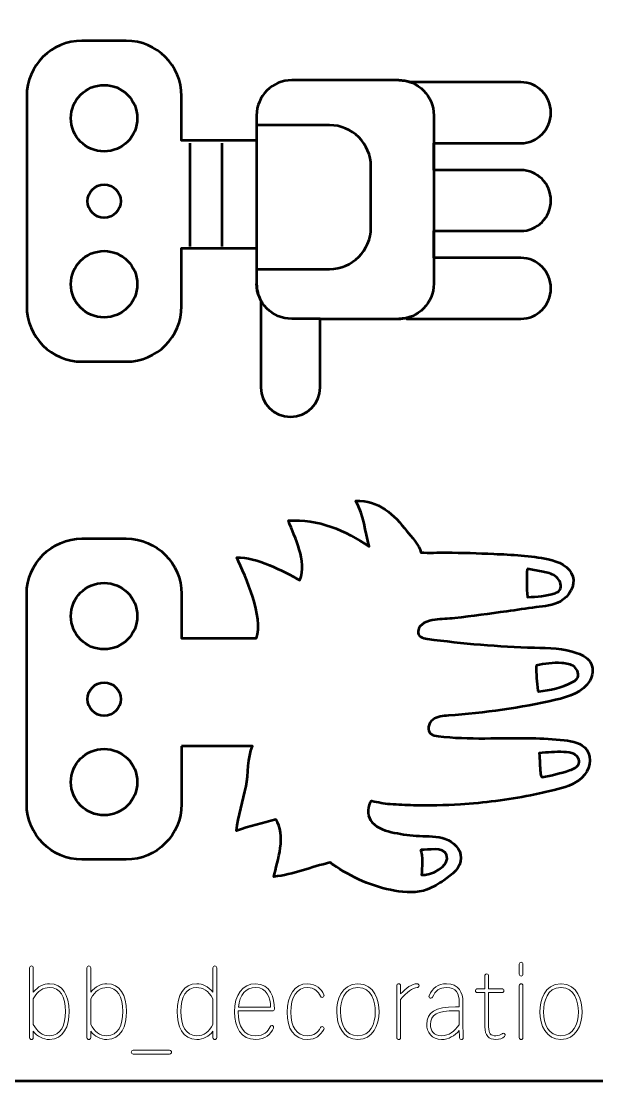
# Model space of a CAD drawing. Header units: centimetres. Extents: x -10.5 to 10.4, y -14.9 to 14.9.
# Drawn here: x -3.25 to 1.96, y -14.95 to -5.37 of the extents above; entities that cross this region are included whole.
import ezdxf

# ---------------------------------------------------------------- set-up
doc = ezdxf.new("R2010")
doc.units = ezdxf.units.CM
doc.header["$MEASUREMENT"] = 0
doc.layers.add('Layer 1', color=7, linetype='Continuous')

msp = doc.modelspace()

# ---------------------------------------------------------------- linework, layer by layer
at = {"layer": 'Layer 1', "lineweight": 53}
for centre, major_axis in [((-2.5, -6.25), (0, 0.3)), ((-2.5, -7), (0, 0.15)), ((-2.5, -7.75), (0, 0.3)), ((-2.5, -10.75), (0, 0.3)), ((-2.5, -11.5), (0, 0.15)), ((-2.5, -12.25), (0, 0.3))]:
    msp.add_ellipse(centre, major_axis=major_axis, ratio=1, dxfattribs=at)
at = {"layer": 'Layer 1', "color": 1, "lineweight": 53}
msp.add_open_spline([(-10.5, -14.45), (-10.5, -14.45), (-10.5, 14.45), (-10.5, 14.45), (-10.5, 14.45), (-10.5, 14.72614), (-10.27614, 14.95), (-10, 14.95), (-10, 14.95), (-10, 14.95), (9.9, 14.95), (9.9, 14.95), (9.9, 14.95), (10.17614, 14.95), (10.4, 14.72614), (10.4, 14.45), (10.4, 14.45), (10.4, 14.45), (10.4, -14.45), (10.4, -14.45), (10.4, -14.45), (10.4, -14.72614), (10.17614, -14.95), (9.9, -14.95), (9.9, -14.95), (9.9, -14.95), (-10, -14.95), (-10, -14.95), (-10, -14.95), (-10.27614, -14.95), (-10.5, -14.72614), (-10.5, -14.45)], degree=3, knots=[0, 0, 0, 0, 0.1111111, 0.1111111, 0.1111111, 0.1111111, 0.2222222, 0.2222222, 0.2222222, 0.2222222, 0.3333333, 0.3333333, 0.3333333, 0.3333333, 0.4444444, 0.4444444, 0.4444444, 0.4444444, 0.5555556, 0.5555556, 0.5555556, 0.5555556, 0.6666667, 0.6666667, 0.6666667, 0.6666667, 0.7777778, 0.7777778, 0.7777778, 0.7777778, 1, 1, 1, 1], dxfattribs=at)
at = {"layer": 'Layer 1', "color": 3, "lineweight": 53}
for points, knots in [([(-3.2, -7.95), (-3.2, -7.95), (-3.2, -6.05), (-3.2, -6.05), (-3.2, -6.05), (-3.2, -5.77386), (-2.97614, -5.55), (-2.7, -5.55), (-2.7, -5.55), (-2.7, -5.55), (-2.3, -5.55), (-2.3, -5.55), (-2.3, -5.55), (-2.02386, -5.55), (-1.8, -5.77386), (-1.8, -6.05), (-1.8, -6.05), (-1.8, -6.05), (-1.8, -6.45047), (-1.8, -6.45047), (-1.8, -6.45047), (-1.8, -6.45047), (-1.12091, -6.45047), (-1.12091, -6.45047), (-1.12091, -6.45047), (-1.12091, -6.45047), (-1.12091, -6.22392), (-1.12091, -6.22392), (-1.12091, -6.22392), (-1.12091, -6.04931), (-0.97802, -5.90642), (-0.80341, -5.90642), (-0.80341, -5.90642), (-0.80341, -5.90642), (0.16418, -5.90642), (0.16418, -5.90642), (0.16418, -5.90642), (0.20163, -5.90642), (0.23761, -5.913), (0.27103, -5.92505), (0.27103, -5.92505), (0.27103, -5.92505), (1.26805, -5.92505), (1.26805, -5.92505), (1.26805, -5.92505), (1.41762, -5.92505), (1.54002, -6.04745), (1.54002, -6.2002), (1.54002, -6.2002), (1.54002, -6.35298), (1.41762, -6.47537), (1.26805, -6.47537), (1.26805, -6.47537), (1.26805, -6.47537), (0.48169, -6.47537), (0.48169, -6.47537), (0.48169, -6.47537), (0.48169, -6.47537), (0.48169, -6.7188), (0.48169, -6.7188), (0.48169, -6.7188), (0.48169, -6.7188), (1.26805, -6.7188), (1.26805, -6.7188), (1.26805, -6.7188), (1.41762, -6.7188), (1.54002, -6.84119), (1.54002, -6.99395), (1.54002, -6.99395), (1.54002, -7.14673), (1.41762, -7.26913), (1.26805, -7.26913), (1.26805, -7.26913), (1.26805, -7.26913), (0.48169, -7.26913), (0.48169, -7.26913), (0.48169, -7.26913), (0.48169, -7.26913), (0.48169, -7.51255), (0.48169, -7.51255), (0.48169, -7.51255), (0.48169, -7.51255), (1.26805, -7.51255), (1.26805, -7.51255), (1.26805, -7.51255), (1.41762, -7.51255), (1.54002, -7.63494), (1.54002, -7.7877), (1.54002, -7.7877), (1.54002, -7.94048), (1.41762, -8.06287), (1.26805, -8.06287), (1.26805, -8.06287), (1.26805, -8.06287), (0.23575, -8.06287), (0.23575, -8.06287), (0.23575, -8.06287), (0.23575, -8.06287), (0.23575, -8.05466), (0.23575, -8.05466), (0.23575, -8.05466), (0.21274, -8.06002), (0.18877, -8.06285), (0.16418, -8.06285), (0.16418, -8.06285), (0.16418, -8.06285), (-0.54554, -8.06285), (-0.54554, -8.06285), (-0.54554, -8.06285), (-0.54554, -8.06285), (-0.54554, -8.68405), (-0.54554, -8.68405), (-0.54554, -8.68405), (-0.54554, -8.82983), (-0.66484, -8.94913), (-0.81417, -8.94913), (-0.81417, -8.94913), (-0.9635, -8.94913), (-1.0828, -8.82983), (-1.0828, -8.68405), (-1.0828, -8.68405), (-1.0828, -8.68405), (-1.0828, -7.89569), (-1.0828, -7.89569), (-1.0828, -7.89569), (-1.10708, -7.85087), (-1.12091, -7.79965), (-1.12091, -7.74535), (-1.12091, -7.74535), (-1.12091, -7.74535), (-1.12091, -7.42547), (-1.12091, -7.42547), (-1.12091, -7.42547), (-1.12091, -7.42547), (-1.8, -7.42547), (-1.8, -7.42547), (-1.8, -7.42547), (-1.8, -7.42547), (-1.8, -7.95), (-1.8, -7.95), (-1.8, -7.95), (-1.8, -8.22614), (-2.02386, -8.45), (-2.3, -8.45), (-2.3, -8.45), (-2.3, -8.45), (-2.7, -8.45), (-2.7, -8.45), (-2.7, -8.45), (-2.97614, -8.45), (-3.2, -8.22614), (-3.2, -7.95)], [0, 0, 0, 0, 0.025641, 0.025641, 0.025641, 0.025641, 0.0512821, 0.0512821, 0.0512821, 0.0512821, 0.0769231, 0.0769231, 0.0769231, 0.0769231, 0.1025641, 0.1025641, 0.1025641, 0.1025641, 0.1282051, 0.1282051, 0.1282051, 0.1282051, 0.1538462, 0.1538462, 0.1538462, 0.1538462, 0.1794872, 0.1794872, 0.1794872, 0.1794872, 0.2051282, 0.2051282, 0.2051282, 0.2051282, 0.2307692, 0.2307692, 0.2307692, 0.2307692, 0.2564103, 0.2564103, 0.2564103, 0.2564103, 0.2820513, 0.2820513, 0.2820513, 0.2820513, 0.3076923, 0.3076923, 0.3076923, 0.3076923, 0.3333333, 0.3333333, 0.3333333, 0.3333333, 0.3589744, 0.3589744, 0.3589744, 0.3589744, 0.3846154, 0.3846154, 0.3846154, 0.3846154, 0.4102564, 0.4102564, 0.4102564, 0.4102564, 0.4358974, 0.4358974, 0.4358974, 0.4358974, 0.4615385, 0.4615385, 0.4615385, 0.4615385, 0.4871795, 0.4871795, 0.4871795, 0.4871795, 0.5128205, 0.5128205, 0.5128205, 0.5128205, 0.5384615, 0.5384615, 0.5384615, 0.5384615, 0.5641026, 0.5641026, 0.5641026, 0.5641026, 0.5897436, 0.5897436, 0.5897436, 0.5897436, 0.6153846, 0.6153846, 0.6153846, 0.6153846, 0.6410256, 0.6410256, 0.6410256, 0.6410256, 0.6666667, 0.6666667, 0.6666667, 0.6666667, 0.6923077, 0.6923077, 0.6923077, 0.6923077, 0.7179487, 0.7179487, 0.7179487, 0.7179487, 0.7435897, 0.7435897, 0.7435897, 0.7435897, 0.7692308, 0.7692308, 0.7692308, 0.7692308, 0.7948718, 0.7948718, 0.7948718, 0.7948718, 0.8205128, 0.8205128, 0.8205128, 0.8205128, 0.8461538, 0.8461538, 0.8461538, 0.8461538, 0.8717949, 0.8717949, 0.8717949, 0.8717949, 0.8974359, 0.8974359, 0.8974359, 0.8974359, 0.9230769, 0.9230769, 0.9230769, 0.9230769, 0.9487179, 0.9487179, 0.9487179, 0.9487179, 1, 1, 1, 1]), ([(-1.8, -11.92547), (-1.8, -11.92547), (-1.15893, -11.92547), (-1.15893, -11.92547), (-1.15893, -11.92547), (-1.20253, -12.0247), (-1.19567, -12.18283), (-1.21628, -12.28621), (-1.21628, -12.28621), (-1.24222, -12.41586), (-1.29142, -12.56033), (-1.30149, -12.68969), (-1.30149, -12.68969), (-1.18745, -12.64869), (-1.06308, -12.62171), (-0.94746, -12.58733), (-0.94746, -12.58733), (-0.84879, -12.72437), (-0.9308, -12.96195), (-0.96599, -13.10615), (-0.96599, -13.10615), (-0.78925, -13.0858), (-0.62389, -13.01621), (-0.45772, -12.97784), (-0.45772, -12.97784), (-0.4461, -12.97518), (-0.44398, -12.99794), (-0.43206, -12.99557), (-0.43206, -12.99557), (-0.43551, -13.00404), (-0.42889, -12.98709), (-0.43206, -12.99557), (-0.43206, -12.99557), (-0.26115, -13.11303), (-0.07064, -13.19693), (0.12805, -13.23237), (0.12805, -13.23237), (0.2257, -13.24985), (0.32887, -13.25459), (0.42228, -13.22098), (0.42228, -13.22098), (0.47571, -13.20142), (0.52413, -13.16993), (0.57149, -13.13846), (0.57149, -13.13846), (0.6456, -13.08897), (0.72681, -13.02415), (0.72735, -12.93524), (0.72735, -12.93524), (0.72761, -12.85612), (0.65988, -12.79052), (0.58552, -12.76406), (0.58552, -12.76406), (0.51118, -12.7376), (0.43021, -12.74052), (0.35138, -12.73654), (0.35138, -12.73654), (0.27489, -12.73284), (0.1987, -12.72277), (0.12356, -12.70745), (0.12356, -12.70745), (0.05054, -12.69261), (-0.0262, -12.67065), (-0.0762, -12.6151), (-0.0762, -12.6151), (-0.12064, -12.56562), (-0.11906, -12.491), (-0.09498, -12.43253), (-0.09498, -12.43253), (-0.0934, -12.42935), (-0.0918, -12.42566), (-0.08862, -12.42408), (-0.08862, -12.42408), (-0.08544, -12.42222), (-0.08124, -12.42273), (-0.07752, -12.42353), (-0.07752, -12.42353), (-0.02302, -12.43385), (0.0315, -12.44708), (0.08705, -12.4508), (0.08705, -12.4508), (0.15744, -12.45555), (0.22782, -12.45899), (0.29846, -12.46059), (0.29846, -12.46059), (0.43974, -12.46403), (0.58102, -12.46136), (0.72179, -12.45237), (0.72179, -12.45237), (0.93529, -12.43914), (1.1475, -12.41162), (1.35731, -12.37062), (1.35731, -12.37062), (1.42795, -12.35659), (1.49859, -12.34098), (1.56872, -12.32406), (1.56872, -12.32406), (1.65946, -12.30184), (1.75367, -12.27484), (1.82139, -12.21055), (1.82139, -12.21055), (1.88913, -12.14627), (1.91981, -12.03328), (1.86451, -11.95788), (1.86451, -11.95788), (1.81953, -11.89675), (1.73672, -11.87982), (1.66132, -11.87135), (1.66132, -11.87135), (1.56368, -11.86024), (1.4658, -11.85548), (1.36764, -11.85362), (1.36764, -11.85362), (1.08505, -11.84833), (0.80091, -11.86817), (0.51992, -11.83564), (0.51992, -11.83564), (0.49741, -11.83326), (0.47333, -11.82954), (0.45561, -11.81525), (0.45561, -11.81525), (0.41726, -11.78378), (0.43207, -11.71683), (0.4715, -11.68668), (0.4715, -11.68668), (0.5109, -11.6565), (0.56382, -11.65255), (0.61358, -11.64911), (0.61358, -11.64911), (0.93953, -11.62715), (1.2639, -11.57951), (1.58274, -11.50703), (1.58274, -11.50703), (1.70181, -11.48003), (1.8325, -11.44008), (1.89258, -11.33399), (1.89258, -11.33399), (1.91874, -11.28795), (1.92777, -11.22948), (1.905, -11.18157), (1.905, -11.18157), (1.88146, -11.13264), (1.83012, -11.103), (1.77906, -11.08422), (1.77906, -11.08422), (1.65603, -11.03871), (1.52187, -11.03766), (1.39092, -11.03421), (1.39092, -11.03421), (1.06681, -11.02548), (0.74295, -10.99902), (0.42176, -10.95484), (0.42176, -10.95484), (0.3831, -10.94955), (0.33311, -10.93394), (0.33892, -10.88472), (0.33892, -10.88472), (0.34688, -10.81514), (0.43233, -10.79237), (0.49002, -10.78366), (0.49002, -10.78366), (0.55007, -10.77465), (0.61146, -10.77625), (0.67151, -10.76883), (0.67151, -10.76883), (0.82814, -10.74979), (0.98477, -10.72941), (1.14114, -10.70772), (1.14114, -10.70772), (1.23006, -10.69556), (1.31894, -10.68153), (1.40784, -10.66987), (1.40784, -10.66987), (1.48218, -10.66008), (1.55973, -10.65507), (1.62639, -10.61724), (1.62639, -10.61724), (1.7055, -10.57226), (1.76452, -10.47779), (1.73832, -10.39049), (1.73832, -10.39049), (1.71106, -10.29975), (1.60892, -10.25554), (1.51606, -10.2357), (1.51606, -10.2357), (1.35943, -10.20185), (1.18401, -10.19469), (1.02394, -10.1873), (1.02394, -10.1873), (0.88106, -10.18068), (0.7382, -10.17696), (0.59532, -10.17591), (0.59532, -10.17591), (0.51726, -10.17539), (0.43974, -10.17934), (0.36326, -10.17539), (0.36326, -10.17539), (0.35507, -10.10713), (0.27306, -10.02642), (0.23893, -9.98277), (0.23893, -9.98277), (0.12038, -9.8309), (-0.01666, -9.70047), (-0.2241, -9.70866), (-0.2241, -9.70866), (-0.14922, -9.84122), (-0.14048, -9.97934), (-0.10371, -10.12194), (-0.10371, -10.12194), (-0.31695, -9.97616), (-0.56487, -9.86661), (-0.8337, -9.88673), (-0.8337, -9.88673), (-0.77577, -10.04574), (-0.66303, -10.24735), (-0.72867, -10.42488), (-0.72867, -10.42488), (-0.88661, -10.34152), (-1.11944, -10.21322), (-1.2999, -10.22009), (-1.2999, -10.22009), (-1.21894, -10.3979), (-1.05516, -10.75535), (-1.12342, -10.95035), (-1.12342, -10.95035), (-1.12342, -10.95035), (-1.12343, -10.95047), (-1.12343, -10.95047), (-1.12343, -10.95047), (-1.12343, -10.95047), (-1.8, -10.95047), (-1.8, -10.95047), (-1.8, -10.95047), (-1.8, -10.95047), (-1.8, -10.55), (-1.8, -10.55), (-1.8, -10.55), (-1.8, -10.27386), (-2.02386, -10.05), (-2.3, -10.05), (-2.3, -10.05), (-2.3, -10.05), (-2.7, -10.05), (-2.7, -10.05), (-2.7, -10.05), (-2.97614, -10.05), (-3.2, -10.27386), (-3.2, -10.55), (-3.2, -10.55), (-3.2, -10.55), (-3.2, -12.45), (-3.2, -12.45), (-3.2, -12.45), (-3.2, -12.72614), (-2.97614, -12.95), (-2.7, -12.95), (-2.7, -12.95), (-2.7, -12.95), (-2.3, -12.95), (-2.3, -12.95), (-2.3, -12.95), (-2.02386, -12.95), (-1.8, -12.72614), (-1.8, -12.45), (-1.8, -12.45), (-1.8, -12.45), (-1.8, -11.92547), (-1.8, -11.92547)], [0, 0, 0, 0, 0.0147059, 0.0147059, 0.0147059, 0.0147059, 0.0294118, 0.0294118, 0.0294118, 0.0294118, 0.0441176, 0.0441176, 0.0441176, 0.0441176, 0.0588235, 0.0588235, 0.0588235, 0.0588235, 0.0735294, 0.0735294, 0.0735294, 0.0735294, 0.0882353, 0.0882353, 0.0882353, 0.0882353, 0.1029412, 0.1029412, 0.1029412, 0.1029412, 0.1176471, 0.1176471, 0.1176471, 0.1176471, 0.1323529, 0.1323529, 0.1323529, 0.1323529, 0.1470588, 0.1470588, 0.1470588, 0.1470588, 0.1617647, 0.1617647, 0.1617647, 0.1617647, 0.1764706, 0.1764706, 0.1764706, 0.1764706, 0.1911765, 0.1911765, 0.1911765, 0.1911765, 0.2058824, 0.2058824, 0.2058824, 0.2058824, 0.2205882, 0.2205882, 0.2205882, 0.2205882, 0.2352941, 0.2352941, 0.2352941, 0.2352941, 0.25, 0.25, 0.25, 0.25, 0.2647059, 0.2647059, 0.2647059, 0.2647059, 0.2794118, 0.2794118, 0.2794118, 0.2794118, 0.2941176, 0.2941176, 0.2941176, 0.2941176, 0.3088235, 0.3088235, 0.3088235, 0.3088235, 0.3235294, 0.3235294, 0.3235294, 0.3235294, 0.3382353, 0.3382353, 0.3382353, 0.3382353, 0.3529412, 0.3529412, 0.3529412, 0.3529412, 0.3676471, 0.3676471, 0.3676471, 0.3676471, 0.3823529, 0.3823529, 0.3823529, 0.3823529, 0.3970588, 0.3970588, 0.3970588, 0.3970588, 0.4117647, 0.4117647, 0.4117647, 0.4117647, 0.4264706, 0.4264706, 0.4264706, 0.4264706, 0.4411765, 0.4411765, 0.4411765, 0.4411765, 0.4558824, 0.4558824, 0.4558824, 0.4558824, 0.4705882, 0.4705882, 0.4705882, 0.4705882, 0.4852941, 0.4852941, 0.4852941, 0.4852941, 0.5, 0.5, 0.5, 0.5, 0.5147059, 0.5147059, 0.5147059, 0.5147059, 0.5294118, 0.5294118, 0.5294118, 0.5294118, 0.5441176, 0.5441176, 0.5441176, 0.5441176, 0.5588235, 0.5588235, 0.5588235, 0.5588235, 0.5735294, 0.5735294, 0.5735294, 0.5735294, 0.5882353, 0.5882353, 0.5882353, 0.5882353, 0.6029412, 0.6029412, 0.6029412, 0.6029412, 0.6176471, 0.6176471, 0.6176471, 0.6176471, 0.6323529, 0.6323529, 0.6323529, 0.6323529, 0.6470588, 0.6470588, 0.6470588, 0.6470588, 0.6617647, 0.6617647, 0.6617647, 0.6617647, 0.6764706, 0.6764706, 0.6764706, 0.6764706, 0.6911765, 0.6911765, 0.6911765, 0.6911765, 0.7058824, 0.7058824, 0.7058824, 0.7058824, 0.7205882, 0.7205882, 0.7205882, 0.7205882, 0.7352941, 0.7352941, 0.7352941, 0.7352941, 0.75, 0.75, 0.75, 0.75, 0.7647059, 0.7647059, 0.7647059, 0.7647059, 0.7794118, 0.7794118, 0.7794118, 0.7794118, 0.7941176, 0.7941176, 0.7941176, 0.7941176, 0.8088235, 0.8088235, 0.8088235, 0.8088235, 0.8235294, 0.8235294, 0.8235294, 0.8235294, 0.8382353, 0.8382353, 0.8382353, 0.8382353, 0.8529412, 0.8529412, 0.8529412, 0.8529412, 0.8676471, 0.8676471, 0.8676471, 0.8676471, 0.8823529, 0.8823529, 0.8823529, 0.8823529, 0.8970588, 0.8970588, 0.8970588, 0.8970588, 0.9117647, 0.9117647, 0.9117647, 0.9117647, 0.9264706, 0.9264706, 0.9264706, 0.9264706, 0.9411765, 0.9411765, 0.9411765, 0.9411765, 0.9558824, 0.9558824, 0.9558824, 0.9558824, 0.9705882, 0.9705882, 0.9705882, 0.9705882, 1, 1, 1, 1])]:
    msp.add_open_spline(points, degree=3, knots=knots, dxfattribs=at)
at = {"layer": 'Layer 1', "color": 5, "lineweight": 53}
for points in [[(0.16418, -5.90642), (0.33883, -5.90642), (0.48169, -6.04931), (0.48169, -6.22392)], [(0.48169, -6.22392), (0.48169, -6.22392), (0.48169, -7.74535), (0.48169, -7.74535)], [(-0.08717, -6.68753), (-0.08717, -6.48044), (-0.25504, -6.31254), (-0.46216, -6.31254)], [(-1.72301, -7.40788), (-1.72301, -7.40788), (-1.72301, -6.47501), (-1.72301, -6.47501)], [(-1.43197, -7.40788), (-1.43197, -7.40788), (-1.43197, -6.47501), (-1.43197, -6.47501)], [(-0.08717, -7.23799), (-0.08717, -7.23799), (-0.08717, -6.68753), (-0.08717, -6.68753)], [(-0.46216, -7.61298), (-0.25504, -7.61298), (-0.08717, -7.44509), (-0.08717, -7.23799)], [(-0.80341, -8.06285), (-0.97802, -8.06285), (-1.12091, -7.91999), (-1.12091, -7.74535)], [(0.48169, -7.74535), (0.48169, -7.91999), (0.33883, -8.06285), (0.16418, -8.06285)], [(-0.54554, -8.06285), (-0.54554, -8.06285), (-0.80341, -8.06285), (-0.80341, -8.06285)]]:
    msp.add_open_spline(points, degree=3, dxfattribs=at)
for points, knots in [([(-0.46216, -6.31254), (-0.46216, -6.31254), (-1.12091, -6.31254), (-1.12091, -6.31254), (-1.12091, -6.31254), (-1.12091, -6.31254), (-1.12091, -7.61298), (-1.12091, -7.61298), (-1.12091, -7.61298), (-1.12091, -7.61298), (-0.46216, -7.61298), (-0.46216, -7.61298)], [0, 0, 0, 0, 0.25, 0.25, 0.25, 0.25, 0.5, 0.5, 0.5, 0.5, 1, 1, 1, 1]), ([(1.32636, -10.32328), (1.36922, -10.33121), (1.41183, -10.33915), (1.45467, -10.34682), (1.45467, -10.34682), (1.49304, -10.35398), (1.53221, -10.36137), (1.56634, -10.38043), (1.56634, -10.38043), (1.60019, -10.39974), (1.62851, -10.43361), (1.63037, -10.4725), (1.63037, -10.4725), (1.63143, -10.49128), (1.62561, -10.51087), (1.6121, -10.52384), (1.6121, -10.52384), (1.60311, -10.53203), (1.59174, -10.53706), (1.58034, -10.5413), (1.58034, -10.5413), (1.50071, -10.57094), (1.41395, -10.57438), (1.32899, -10.57727), (1.32899, -10.57727), (1.32, -10.49314), (1.31922, -10.40795), (1.32636, -10.32328)], [0, 0, 0, 0, 0.125, 0.125, 0.125, 0.125, 0.25, 0.25, 0.25, 0.25, 0.375, 0.375, 0.375, 0.375, 0.5, 0.5, 0.5, 0.5, 0.625, 0.625, 0.625, 0.625, 0.75, 0.75, 0.75, 0.75, 1, 1, 1, 1]), ([(1.40865, -11.19692), (1.48353, -11.17762), (1.5613, -11.17021), (1.6383, -11.1747), (1.6383, -11.1747), (1.67879, -11.17708), (1.72111, -11.18369), (1.75287, -11.20883), (1.75287, -11.20883), (1.78436, -11.23423), (1.79943, -11.28397), (1.77534, -11.31653), (1.77534, -11.31653), (1.76478, -11.33082), (1.74837, -11.3398), (1.73248, -11.34774), (1.73248, -11.34774), (1.6383, -11.3943), (1.53539, -11.42262), (1.43061, -11.43055), (1.43061, -11.43055), (1.42875, -11.43055), (1.42663, -11.43084), (1.42477, -11.4295), (1.42477, -11.4295), (1.42266, -11.42818), (1.42214, -11.42528), (1.42188, -11.42262), (1.42188, -11.42262), (1.41154, -11.348), (1.40705, -11.27234), (1.40865, -11.19692)], [0, 0, 0, 0, 0.1111111, 0.1111111, 0.1111111, 0.1111111, 0.2222222, 0.2222222, 0.2222222, 0.2222222, 0.3333333, 0.3333333, 0.3333333, 0.3333333, 0.4444444, 0.4444444, 0.4444444, 0.4444444, 0.5555556, 0.5555556, 0.5555556, 0.5555556, 0.6666667, 0.6666667, 0.6666667, 0.6666667, 0.7777778, 0.7777778, 0.7777778, 0.7777778, 1, 1, 1, 1]), ([(1.79387, -12.08064), (1.78382, -12.11583), (1.74493, -12.1325), (1.71, -12.14361), (1.71, -12.14361), (1.62825, -12.16955), (1.54489, -12.19045), (1.46051, -12.2058), (1.46051, -12.2058), (1.4478, -12.19732), (1.44596, -12.17985), (1.4449, -12.16451), (1.4449, -12.16451), (1.44172, -12.1063), (1.43854, -12.04809), (1.43537, -11.9899), (1.43537, -11.9899), (1.50864, -11.9801), (1.58274, -11.97638), (1.65682, -11.9785), (1.65682, -11.9785), (1.6899, -11.97931), (1.72403, -11.98194), (1.75287, -11.99835), (1.75287, -11.99835), (1.7817, -12.01475), (1.80286, -12.04888), (1.79387, -12.08064)], [0, 0, 0, 0, 0.125, 0.125, 0.125, 0.125, 0.25, 0.25, 0.25, 0.25, 0.375, 0.375, 0.375, 0.375, 0.5, 0.5, 0.5, 0.5, 0.625, 0.625, 0.625, 0.625, 0.75, 0.75, 0.75, 0.75, 1, 1, 1, 1]), ([(0.36672, -12.86168), (0.42889, -12.8662), (0.56593, -12.83127), (0.59769, -12.90666), (0.59769, -12.90666), (0.6395, -13.00642), (0.44475, -13.10564), (0.37173, -13.08686), (0.37173, -13.08686), (0.37465, -13.03128), (0.38339, -12.90588), (0.36274, -12.87147), (0.36274, -12.87147), (0.36063, -12.86964), (0.36222, -12.86486), (0.36672, -12.86168)], [0, 0, 0, 0, 0.2, 0.2, 0.2, 0.2, 0.4, 0.4, 0.4, 0.4, 0.6, 0.6, 0.6, 0.6, 1, 1, 1, 1])]:
    msp.add_open_spline(points, degree=3, knots=knots, dxfattribs=at)
at = {"layer": 'Layer 1', "color": 5, "lineweight": 9}
for points, knots in [([(1.27076, -14.00281), (1.28008, -14.00281), (1.2877, -13.99519), (1.2877, -13.98588), (1.2877, -13.98588), (1.2877, -13.98588), (1.2877, -13.89528), (1.2877, -13.89528), (1.2877, -13.89528), (1.2877, -13.88597), (1.28008, -13.87835), (1.27076, -13.87835), (1.27076, -13.87835), (1.26145, -13.87835), (1.25383, -13.88597), (1.25383, -13.89528), (1.25383, -13.89528), (1.25383, -13.89528), (1.25383, -13.98588), (1.25383, -13.98588), (1.25383, -13.98588), (1.25383, -13.99519), (1.26145, -14.00281), (1.27076, -14.00281)], [0, 0, 0, 0, 0.1428571, 0.1428571, 0.1428571, 0.1428571, 0.2857143, 0.2857143, 0.2857143, 0.2857143, 0.4285714, 0.4285714, 0.4285714, 0.4285714, 0.5714286, 0.5714286, 0.5714286, 0.5714286, 0.7142857, 0.7142857, 0.7142857, 0.7142857, 1, 1, 1, 1]), ([(-3.15731, -14.57685), (-3.14799, -14.57685), (-3.14037, -14.56923), (-3.14037, -14.55992), (-3.14037, -14.55992), (-3.14037, -14.55992), (-3.14037, -14.50235), (-3.14037, -14.50235), (-3.14037, -14.50235), (-3.10312, -14.54891), (-3.05401, -14.57685), (-2.9939, -14.57685), (-2.9939, -14.57685), (-2.86605, -14.57685), (-2.8161, -14.45324), (-2.8161, -14.3237), (-2.8161, -14.3237), (-2.8161, -14.17469), (-2.87791, -14.07308), (-2.99305, -14.07308), (-2.99305, -14.07308), (-3.04724, -14.07308), (-3.09719, -14.09594), (-3.14037, -14.14844), (-3.14037, -14.14844), (-3.14037, -14.14844), (-3.14037, -13.92915), (-3.14037, -13.92915), (-3.14037, -13.92915), (-3.14037, -13.91984), (-3.14799, -13.91222), (-3.15731, -13.91222), (-3.15731, -13.91222), (-3.16662, -13.91222), (-3.17424, -13.91984), (-3.17424, -13.92915), (-3.17424, -13.92915), (-3.17424, -13.92915), (-3.17424, -14.55992), (-3.17424, -14.55992), (-3.17424, -14.55992), (-3.17424, -14.56923), (-3.16662, -14.57685), (-3.15731, -14.57685)], [0, 0, 0, 0, 0.0833333, 0.0833333, 0.0833333, 0.0833333, 0.1666667, 0.1666667, 0.1666667, 0.1666667, 0.25, 0.25, 0.25, 0.25, 0.3333333, 0.3333333, 0.3333333, 0.3333333, 0.4166667, 0.4166667, 0.4166667, 0.4166667, 0.5, 0.5, 0.5, 0.5, 0.5833333, 0.5833333, 0.5833333, 0.5833333, 0.6666667, 0.6666667, 0.6666667, 0.6666667, 0.75, 0.75, 0.75, 0.75, 0.8333333, 0.8333333, 0.8333333, 0.8333333, 1, 1, 1, 1]), ([(-2.6383, -14.57685), (-2.62898, -14.57685), (-2.62136, -14.56923), (-2.62136, -14.55992), (-2.62136, -14.55992), (-2.62136, -14.55992), (-2.62136, -14.50235), (-2.62136, -14.50235), (-2.62136, -14.50235), (-2.58411, -14.54891), (-2.535, -14.57685), (-2.47489, -14.57685), (-2.47489, -14.57685), (-2.34704, -14.57685), (-2.29709, -14.45324), (-2.29709, -14.3237), (-2.29709, -14.3237), (-2.29709, -14.17469), (-2.3589, -14.07308), (-2.47404, -14.07308), (-2.47404, -14.07308), (-2.52823, -14.07308), (-2.57818, -14.09594), (-2.62136, -14.14844), (-2.62136, -14.14844), (-2.62136, -14.14844), (-2.62136, -13.92915), (-2.62136, -13.92915), (-2.62136, -13.92915), (-2.62136, -13.91984), (-2.62898, -13.91222), (-2.6383, -13.91222), (-2.6383, -13.91222), (-2.64761, -13.91222), (-2.65523, -13.91984), (-2.65523, -13.92915), (-2.65523, -13.92915), (-2.65523, -13.92915), (-2.65523, -14.55992), (-2.65523, -14.55992), (-2.65523, -14.55992), (-2.65523, -14.56923), (-2.64761, -14.57685), (-2.6383, -14.57685)], [0, 0, 0, 0, 0.0833333, 0.0833333, 0.0833333, 0.0833333, 0.1666667, 0.1666667, 0.1666667, 0.1666667, 0.25, 0.25, 0.25, 0.25, 0.3333333, 0.3333333, 0.3333333, 0.3333333, 0.4166667, 0.4166667, 0.4166667, 0.4166667, 0.5, 0.5, 0.5, 0.5, 0.5833333, 0.5833333, 0.5833333, 0.5833333, 0.6666667, 0.6666667, 0.6666667, 0.6666667, 0.75, 0.75, 0.75, 0.75, 0.8333333, 0.8333333, 0.8333333, 0.8333333, 1, 1, 1, 1]), ([(-1.66209, -14.57685), (-1.60198, -14.57685), (-1.55287, -14.54891), (-1.51562, -14.50235), (-1.51562, -14.50235), (-1.51562, -14.50235), (-1.51562, -14.55992), (-1.51562, -14.55992), (-1.51562, -14.55992), (-1.51562, -14.56923), (-1.508, -14.57685), (-1.49869, -14.57685), (-1.49869, -14.57685), (-1.48937, -14.57685), (-1.48175, -14.56923), (-1.48175, -14.55992), (-1.48175, -14.55992), (-1.48175, -14.55992), (-1.48175, -13.92915), (-1.48175, -13.92915), (-1.48175, -13.92915), (-1.48175, -13.91984), (-1.48937, -13.91222), (-1.49869, -13.91222), (-1.49869, -13.91222), (-1.508, -13.91222), (-1.51562, -13.91984), (-1.51562, -13.92915), (-1.51562, -13.92915), (-1.51562, -13.92915), (-1.51562, -14.14844), (-1.51562, -14.14844), (-1.51562, -14.14844), (-1.5588, -14.09594), (-1.6096, -14.07308), (-1.66294, -14.07308), (-1.66294, -14.07308), (-1.77809, -14.07308), (-1.83989, -14.17469), (-1.83989, -14.3237), (-1.83989, -14.3237), (-1.83989, -14.45324), (-1.79079, -14.57685), (-1.66209, -14.57685)], [0, 0, 0, 0, 0.0833333, 0.0833333, 0.0833333, 0.0833333, 0.1666667, 0.1666667, 0.1666667, 0.1666667, 0.25, 0.25, 0.25, 0.25, 0.3333333, 0.3333333, 0.3333333, 0.3333333, 0.4166667, 0.4166667, 0.4166667, 0.4166667, 0.5, 0.5, 0.5, 0.5, 0.5833333, 0.5833333, 0.5833333, 0.5833333, 0.6666667, 0.6666667, 0.6666667, 0.6666667, 0.75, 0.75, 0.75, 0.75, 0.8333333, 0.8333333, 0.8333333, 0.8333333, 1, 1, 1, 1]), ([(-1.12869, -14.57685), (-1.04064, -14.57685), (-0.99153, -14.52775), (-0.96867, -14.47356), (-0.96867, -14.47356), (-0.96782, -14.47187), (-0.96698, -14.46933), (-0.96698, -14.46679), (-0.96698, -14.46679), (-0.96698, -14.45747), (-0.9746, -14.44985), (-0.98391, -14.44985), (-0.98391, -14.44985), (-0.99068, -14.44985), (-0.99746, -14.45409), (-0.99915, -14.46086), (-0.99915, -14.46086), (-1.01947, -14.50743), (-1.05588, -14.54299), (-1.12869, -14.54299), (-1.12869, -14.54299), (-1.2396, -14.54299), (-1.28702, -14.45747), (-1.28702, -14.32709), (-1.28702, -14.32709), (-1.28702, -14.32709), (-1.28702, -14.31862), (-1.28702, -14.31862), (-1.28702, -14.31862), (-1.28702, -14.31862), (-0.97714, -14.31862), (-0.97714, -14.31862), (-0.97714, -14.31862), (-0.96613, -14.31862), (-0.9602, -14.31269), (-0.9602, -14.30169), (-0.9602, -14.30169), (-0.9602, -14.20263), (-0.99492, -14.07308), (-1.13123, -14.07308), (-1.13123, -14.07308), (-1.24807, -14.07308), (-1.32088, -14.17045), (-1.32088, -14.32709), (-1.32088, -14.32709), (-1.32088, -14.46848), (-1.26162, -14.57685), (-1.12869, -14.57685)], [0, 0, 0, 0, 0.0769231, 0.0769231, 0.0769231, 0.0769231, 0.1538462, 0.1538462, 0.1538462, 0.1538462, 0.2307692, 0.2307692, 0.2307692, 0.2307692, 0.3076923, 0.3076923, 0.3076923, 0.3076923, 0.3846154, 0.3846154, 0.3846154, 0.3846154, 0.4615385, 0.4615385, 0.4615385, 0.4615385, 0.5384615, 0.5384615, 0.5384615, 0.5384615, 0.6153846, 0.6153846, 0.6153846, 0.6153846, 0.6923077, 0.6923077, 0.6923077, 0.6923077, 0.7692308, 0.7692308, 0.7692308, 0.7692308, 0.8461538, 0.8461538, 0.8461538, 0.8461538, 1, 1, 1, 1]), ([(-0.65964, -14.57685), (-0.58598, -14.57685), (-0.54449, -14.5396), (-0.51316, -14.48541), (-0.51316, -14.48541), (-0.51147, -14.48287), (-0.51062, -14.48033), (-0.51062, -14.47695), (-0.51062, -14.47695), (-0.51062, -14.46763), (-0.51824, -14.46001), (-0.52756, -14.46001), (-0.52756, -14.46001), (-0.53348, -14.46001), (-0.53941, -14.4634), (-0.54195, -14.46848), (-0.54195, -14.46848), (-0.54195, -14.46848), (-0.5428, -14.46848), (-0.5428, -14.46848), (-0.5428, -14.46848), (-0.57074, -14.51674), (-0.60037, -14.54299), (-0.65964, -14.54299), (-0.65964, -14.54299), (-0.76039, -14.54299), (-0.81204, -14.46425), (-0.81204, -14.33047), (-0.81204, -14.33047), (-0.81204, -14.19331), (-0.75785, -14.10695), (-0.66048, -14.10695), (-0.66048, -14.10695), (-0.59698, -14.10695), (-0.56142, -14.14251), (-0.54449, -14.18485), (-0.54449, -14.18485), (-0.54195, -14.19162), (-0.53602, -14.19585), (-0.5284, -14.19585), (-0.5284, -14.19585), (-0.51909, -14.19585), (-0.51147, -14.18823), (-0.51147, -14.17892), (-0.51147, -14.17892), (-0.51147, -14.17638), (-0.51232, -14.17384), (-0.51316, -14.17215), (-0.51316, -14.17215), (-0.53348, -14.12134), (-0.58174, -14.07308), (-0.66048, -14.07308), (-0.66048, -14.07308), (-0.77902, -14.07308), (-0.8459, -14.18146), (-0.8459, -14.33047), (-0.8459, -14.33047), (-0.8459, -14.47695), (-0.78156, -14.57685), (-0.65964, -14.57685)], [0, 0, 0, 0, 0.0625, 0.0625, 0.0625, 0.0625, 0.125, 0.125, 0.125, 0.125, 0.1875, 0.1875, 0.1875, 0.1875, 0.25, 0.25, 0.25, 0.25, 0.3125, 0.3125, 0.3125, 0.3125, 0.375, 0.375, 0.375, 0.375, 0.4375, 0.4375, 0.4375, 0.4375, 0.5, 0.5, 0.5, 0.5, 0.5625, 0.5625, 0.5625, 0.5625, 0.625, 0.625, 0.625, 0.625, 0.6875, 0.6875, 0.6875, 0.6875, 0.75, 0.75, 0.75, 0.75, 0.8125, 0.8125, 0.8125, 0.8125, 0.875, 0.875, 0.875, 0.875, 1, 1, 1, 1]), ([(-0.20498, -14.57685), (-0.07036, -14.57685), (-0.01363, -14.44647), (-0.01363, -14.32709), (-0.01363, -14.32709), (-0.01363, -14.23057), (-0.05173, -14.07308), (-0.20413, -14.07308), (-0.20413, -14.07308), (-0.20413, -14.07308), (-0.20498, -14.07308), (-0.20498, -14.07308), (-0.20498, -14.07308), (-0.20498, -14.07308), (-0.20582, -14.07308), (-0.20582, -14.07308), (-0.20582, -14.07308), (-0.35822, -14.07308), (-0.39632, -14.23057), (-0.39632, -14.32709), (-0.39632, -14.32709), (-0.39632, -14.44647), (-0.3396, -14.57685), (-0.20498, -14.57685)], [0, 0, 0, 0, 0.1428571, 0.1428571, 0.1428571, 0.1428571, 0.2857143, 0.2857143, 0.2857143, 0.2857143, 0.4285714, 0.4285714, 0.4285714, 0.4285714, 0.5714286, 0.5714286, 0.5714286, 0.5714286, 0.7142857, 0.7142857, 0.7142857, 0.7142857, 1, 1, 1, 1]), ([(0.16417, -14.57685), (0.17349, -14.57685), (0.18111, -14.56923), (0.18111, -14.55992), (0.18111, -14.55992), (0.18111, -14.55992), (0.18111, -14.21448), (0.18111, -14.21448), (0.18111, -14.21448), (0.23868, -14.14929), (0.28779, -14.10695), (0.33181, -14.10695), (0.33181, -14.10695), (0.34113, -14.10695), (0.34875, -14.09933), (0.34875, -14.09002), (0.34875, -14.09002), (0.34875, -14.0807), (0.34113, -14.07308), (0.33181, -14.07308), (0.33181, -14.07308), (0.28271, -14.07308), (0.23191, -14.11034), (0.18111, -14.16453), (0.18111, -14.16453), (0.18111, -14.16453), (0.18111, -14.09002), (0.18111, -14.09002), (0.18111, -14.09002), (0.18111, -14.0807), (0.17349, -14.07308), (0.16417, -14.07308), (0.16417, -14.07308), (0.15486, -14.07308), (0.14724, -14.0807), (0.14724, -14.09002), (0.14724, -14.09002), (0.14724, -14.09002), (0.14724, -14.55992), (0.14724, -14.55992), (0.14724, -14.55992), (0.14724, -14.56923), (0.15486, -14.57685), (0.16417, -14.57685)], [0, 0, 0, 0, 0.0833333, 0.0833333, 0.0833333, 0.0833333, 0.1666667, 0.1666667, 0.1666667, 0.1666667, 0.25, 0.25, 0.25, 0.25, 0.3333333, 0.3333333, 0.3333333, 0.3333333, 0.4166667, 0.4166667, 0.4166667, 0.4166667, 0.5, 0.5, 0.5, 0.5, 0.5833333, 0.5833333, 0.5833333, 0.5833333, 0.6666667, 0.6666667, 0.6666667, 0.6666667, 0.75, 0.75, 0.75, 0.75, 0.8333333, 0.8333333, 0.8333333, 0.8333333, 1, 1, 1, 1]), ([(0.55195, -14.57685), (0.61629, -14.57685), (0.66879, -14.54299), (0.71197, -14.49557), (0.71197, -14.49557), (0.71197, -14.51928), (0.71281, -14.54299), (0.71451, -14.56077), (0.71451, -14.56077), (0.71535, -14.57008), (0.72213, -14.57685), (0.73144, -14.57685), (0.73144, -14.57685), (0.74075, -14.57685), (0.74837, -14.56923), (0.74837, -14.55992), (0.74837, -14.55992), (0.74837, -14.55992), (0.74837, -14.55907), (0.74837, -14.55823), (0.74837, -14.55823), (0.74837, -14.55823), (0.74837, -14.55823), (0.74837, -14.55823), (0.74837, -14.55823), (0.74583, -14.52775), (0.74499, -14.47779), (0.74499, -14.44308), (0.74499, -14.44308), (0.74499, -14.44308), (0.74499, -14.23988), (0.74499, -14.23988), (0.74499, -14.23988), (0.74499, -14.15183), (0.70773, -14.07308), (0.59682, -14.07308), (0.59682, -14.07308), (0.51723, -14.07308), (0.46982, -14.11034), (0.43934, -14.18061), (0.43934, -14.18061), (0.43849, -14.18231), (0.43765, -14.18485), (0.43765, -14.18739), (0.43765, -14.18739), (0.43765, -14.1967), (0.44527, -14.20432), (0.45458, -14.20432), (0.45458, -14.20432), (0.46135, -14.20432), (0.46813, -14.20009), (0.46982, -14.19416), (0.46982, -14.19416), (0.49691, -14.1332), (0.53078, -14.10695), (0.59682, -14.10695), (0.59682, -14.10695), (0.68487, -14.10695), (0.71112, -14.16199), (0.71112, -14.23988), (0.71112, -14.23988), (0.71112, -14.23988), (0.71112, -14.28221), (0.71112, -14.28221), (0.71112, -14.28221), (0.71112, -14.28221), (0.67641, -14.28221), (0.67641, -14.28221), (0.67641, -14.28221), (0.49861, -14.28221), (0.41733, -14.33217), (0.41733, -14.44054), (0.41733, -14.44054), (0.41733, -14.50912), (0.46051, -14.57685), (0.55195, -14.57685)], [0, 0, 0, 0, 0.05, 0.05, 0.05, 0.05, 0.1, 0.1, 0.1, 0.1, 0.15, 0.15, 0.15, 0.15, 0.2, 0.2, 0.2, 0.2, 0.25, 0.25, 0.25, 0.25, 0.3, 0.3, 0.3, 0.3, 0.35, 0.35, 0.35, 0.35, 0.4, 0.4, 0.4, 0.4, 0.45, 0.45, 0.45, 0.45, 0.5, 0.5, 0.5, 0.5, 0.55, 0.55, 0.55, 0.55, 0.6, 0.6, 0.6, 0.6, 0.65, 0.65, 0.65, 0.65, 0.7, 0.7, 0.7, 0.7, 0.75, 0.75, 0.75, 0.75, 0.8, 0.8, 0.8, 0.8, 0.85, 0.85, 0.85, 0.85, 0.9, 0.9, 0.9, 0.9, 1, 1, 1, 1]), ([(1.04217, -14.57685), (1.07519, -14.57685), (1.10313, -14.56585), (1.12091, -14.54976), (1.12091, -14.54976), (1.12429, -14.54637), (1.12683, -14.54214), (1.12683, -14.53706), (1.12683, -14.53706), (1.12683, -14.52775), (1.11921, -14.52013), (1.1099, -14.52013), (1.1099, -14.52013), (1.10567, -14.52013), (1.10143, -14.52182), (1.09889, -14.52436), (1.09889, -14.52436), (1.08535, -14.53621), (1.06757, -14.54299), (1.04217, -14.54299), (1.04217, -14.54299), (0.99645, -14.54299), (0.97697, -14.52351), (0.97697, -14.46086), (0.97697, -14.46086), (0.97697, -14.46086), (0.97697, -14.15267), (0.97697, -14.15267), (0.97697, -14.15267), (0.97697, -14.15267), (1.09805, -14.15267), (1.09805, -14.15267), (1.09805, -14.15267), (1.10736, -14.15267), (1.11498, -14.14505), (1.11498, -14.13574), (1.11498, -14.13574), (1.11498, -14.12642), (1.10736, -14.1188), (1.09805, -14.1188), (1.09805, -14.1188), (1.09805, -14.1188), (0.97697, -14.1188), (0.97697, -14.1188), (0.97697, -14.1188), (0.97697, -14.1188), (0.97697, -14.00112), (0.97697, -14.00112), (0.97697, -14.00112), (0.97697, -13.9918), (0.96935, -13.98418), (0.96004, -13.98418), (0.96004, -13.98418), (0.95073, -13.98418), (0.94311, -13.9918), (0.94311, -14.00112), (0.94311, -14.00112), (0.94311, -14.00112), (0.94311, -14.1188), (0.94311, -14.1188), (0.94311, -14.1188), (0.94311, -14.1188), (0.87537, -14.1188), (0.87537, -14.1188), (0.87537, -14.1188), (0.86606, -14.1188), (0.85844, -14.12642), (0.85844, -14.13574), (0.85844, -14.13574), (0.85844, -14.14505), (0.86606, -14.15267), (0.87537, -14.15267), (0.87537, -14.15267), (0.87537, -14.15267), (0.94311, -14.15267), (0.94311, -14.15267), (0.94311, -14.15267), (0.94311, -14.15267), (0.94311, -14.46086), (0.94311, -14.46086), (0.94311, -14.46086), (0.94311, -14.5396), (0.98036, -14.57685), (1.04217, -14.57685)], [0, 0, 0, 0, 0.0454545, 0.0454545, 0.0454545, 0.0454545, 0.0909091, 0.0909091, 0.0909091, 0.0909091, 0.1363636, 0.1363636, 0.1363636, 0.1363636, 0.1818182, 0.1818182, 0.1818182, 0.1818182, 0.2272727, 0.2272727, 0.2272727, 0.2272727, 0.2727273, 0.2727273, 0.2727273, 0.2727273, 0.3181818, 0.3181818, 0.3181818, 0.3181818, 0.3636364, 0.3636364, 0.3636364, 0.3636364, 0.4090909, 0.4090909, 0.4090909, 0.4090909, 0.4545455, 0.4545455, 0.4545455, 0.4545455, 0.5, 0.5, 0.5, 0.5, 0.5454545, 0.5454545, 0.5454545, 0.5454545, 0.5909091, 0.5909091, 0.5909091, 0.5909091, 0.6363636, 0.6363636, 0.6363636, 0.6363636, 0.6818182, 0.6818182, 0.6818182, 0.6818182, 0.7272727, 0.7272727, 0.7272727, 0.7272727, 0.7727273, 0.7727273, 0.7727273, 0.7727273, 0.8181818, 0.8181818, 0.8181818, 0.8181818, 0.8636364, 0.8636364, 0.8636364, 0.8636364, 0.9090909, 0.9090909, 0.9090909, 0.9090909, 1, 1, 1, 1]), ([(1.27076, -14.57685), (1.28008, -14.57685), (1.2877, -14.56923), (1.2877, -14.55992), (1.2877, -14.55992), (1.2877, -14.55992), (1.2877, -14.09002), (1.2877, -14.09002), (1.2877, -14.09002), (1.2877, -14.0807), (1.28008, -14.07308), (1.27076, -14.07308), (1.27076, -14.07308), (1.26145, -14.07308), (1.25383, -14.0807), (1.25383, -14.09002), (1.25383, -14.09002), (1.25383, -14.09002), (1.25383, -14.55992), (1.25383, -14.55992), (1.25383, -14.55992), (1.25383, -14.56923), (1.26145, -14.57685), (1.27076, -14.57685)], [0, 0, 0, 0, 0.1428571, 0.1428571, 0.1428571, 0.1428571, 0.2857143, 0.2857143, 0.2857143, 0.2857143, 0.4285714, 0.4285714, 0.4285714, 0.4285714, 0.5714286, 0.5714286, 0.5714286, 0.5714286, 0.7142857, 0.7142857, 0.7142857, 0.7142857, 1, 1, 1, 1]), ([(1.63144, -14.57685), (1.76606, -14.57685), (1.82279, -14.44647), (1.82279, -14.32709), (1.82279, -14.32709), (1.82279, -14.23057), (1.78469, -14.07308), (1.63229, -14.07308), (1.63229, -14.07308), (1.63229, -14.07308), (1.63144, -14.07308), (1.63144, -14.07308), (1.63144, -14.07308), (1.63144, -14.07308), (1.6306, -14.07308), (1.6306, -14.07308), (1.6306, -14.07308), (1.4782, -14.07308), (1.4401, -14.23057), (1.4401, -14.32709), (1.4401, -14.32709), (1.4401, -14.44647), (1.49682, -14.57685), (1.63144, -14.57685)], [0, 0, 0, 0, 0.1428571, 0.1428571, 0.1428571, 0.1428571, 0.2857143, 0.2857143, 0.2857143, 0.2857143, 0.4285714, 0.4285714, 0.4285714, 0.4285714, 0.5714286, 0.5714286, 0.5714286, 0.5714286, 0.7142857, 0.7142857, 0.7142857, 0.7142857, 1, 1, 1, 1]), ([(-2.9939, -14.54299), (-3.05909, -14.54299), (-3.10566, -14.50658), (-3.14037, -14.43969), (-3.14037, -14.43969), (-3.14037, -14.43969), (-3.14037, -14.20771), (-3.14037, -14.20771), (-3.14037, -14.20771), (-3.09719, -14.1332), (-3.04893, -14.10695), (-2.99305, -14.10695), (-2.99305, -14.10695), (-2.89907, -14.10695), (-2.84996, -14.18654), (-2.84996, -14.3237), (-2.84996, -14.3237), (-2.84996, -14.44477), (-2.88976, -14.54299), (-2.9939, -14.54299)], [0, 0, 0, 0, 0.1666667, 0.1666667, 0.1666667, 0.1666667, 0.3333333, 0.3333333, 0.3333333, 0.3333333, 0.5, 0.5, 0.5, 0.5, 0.6666667, 0.6666667, 0.6666667, 0.6666667, 1, 1, 1, 1]), ([(-2.47489, -14.54299), (-2.54008, -14.54299), (-2.58665, -14.50658), (-2.62136, -14.43969), (-2.62136, -14.43969), (-2.62136, -14.43969), (-2.62136, -14.20771), (-2.62136, -14.20771), (-2.62136, -14.20771), (-2.57818, -14.1332), (-2.52992, -14.10695), (-2.47404, -14.10695), (-2.47404, -14.10695), (-2.38006, -14.10695), (-2.33095, -14.18654), (-2.33095, -14.3237), (-2.33095, -14.3237), (-2.33095, -14.44477), (-2.37075, -14.54299), (-2.47489, -14.54299)], [0, 0, 0, 0, 0.1666667, 0.1666667, 0.1666667, 0.1666667, 0.3333333, 0.3333333, 0.3333333, 0.3333333, 0.5, 0.5, 0.5, 0.5, 0.6666667, 0.6666667, 0.6666667, 0.6666667, 1, 1, 1, 1]), ([(-1.66209, -14.54299), (-1.76539, -14.54299), (-1.80603, -14.44477), (-1.80603, -14.3237), (-1.80603, -14.3237), (-1.80603, -14.18654), (-1.75692, -14.10695), (-1.66294, -14.10695), (-1.66294, -14.10695), (-1.60621, -14.10695), (-1.5588, -14.1332), (-1.51562, -14.20771), (-1.51562, -14.20771), (-1.51562, -14.20771), (-1.51562, -14.43969), (-1.51562, -14.43969), (-1.51562, -14.43969), (-1.55033, -14.50658), (-1.5969, -14.54299), (-1.66209, -14.54299)], [0, 0, 0, 0, 0.1666667, 0.1666667, 0.1666667, 0.1666667, 0.3333333, 0.3333333, 0.3333333, 0.3333333, 0.5, 0.5, 0.5, 0.5, 0.6666667, 0.6666667, 0.6666667, 0.6666667, 1, 1, 1, 1]), ([(-1.28532, -14.28475), (-1.27432, -14.16876), (-1.21844, -14.10695), (-1.13123, -14.10695), (-1.13123, -14.10695), (-1.02794, -14.10695), (-0.99746, -14.19755), (-0.99407, -14.28475), (-0.99407, -14.28475), (-0.99407, -14.28475), (-1.28532, -14.28475), (-1.28532, -14.28475)], [0, 0, 0, 0, 0.25, 0.25, 0.25, 0.25, 0.5, 0.5, 0.5, 0.5, 1, 1, 1, 1]), ([(-0.20498, -14.54299), (-0.31589, -14.54299), (-0.36246, -14.438), (-0.36246, -14.32709), (-0.36246, -14.32709), (-0.36246, -14.23649), (-0.33113, -14.10695), (-0.20582, -14.10695), (-0.20582, -14.10695), (-0.20582, -14.10695), (-0.20498, -14.10695), (-0.20498, -14.10695), (-0.20498, -14.10695), (-0.20498, -14.10695), (-0.20413, -14.10695), (-0.20413, -14.10695), (-0.20413, -14.10695), (-0.07882, -14.10695), (-0.0475, -14.23649), (-0.0475, -14.32709), (-0.0475, -14.32709), (-0.0475, -14.438), (-0.09406, -14.54299), (-0.20498, -14.54299)], [0, 0, 0, 0, 0.1428571, 0.1428571, 0.1428571, 0.1428571, 0.2857143, 0.2857143, 0.2857143, 0.2857143, 0.4285714, 0.4285714, 0.4285714, 0.4285714, 0.5714286, 0.5714286, 0.5714286, 0.5714286, 0.7142857, 0.7142857, 0.7142857, 0.7142857, 1, 1, 1, 1]), ([(1.63144, -14.54299), (1.52053, -14.54299), (1.47396, -14.438), (1.47396, -14.32709), (1.47396, -14.32709), (1.47396, -14.23649), (1.50529, -14.10695), (1.6306, -14.10695), (1.6306, -14.10695), (1.6306, -14.10695), (1.63144, -14.10695), (1.63144, -14.10695), (1.63144, -14.10695), (1.63144, -14.10695), (1.63229, -14.10695), (1.63229, -14.10695), (1.63229, -14.10695), (1.7576, -14.10695), (1.78892, -14.23649), (1.78892, -14.32709), (1.78892, -14.32709), (1.78892, -14.438), (1.74236, -14.54299), (1.63144, -14.54299)], [0, 0, 0, 0, 0.1428571, 0.1428571, 0.1428571, 0.1428571, 0.2857143, 0.2857143, 0.2857143, 0.2857143, 0.4285714, 0.4285714, 0.4285714, 0.4285714, 0.5714286, 0.5714286, 0.5714286, 0.5714286, 0.7142857, 0.7142857, 0.7142857, 0.7142857, 1, 1, 1, 1]), ([(0.55195, -14.54299), (0.48083, -14.54299), (0.45119, -14.49727), (0.45119, -14.44054), (0.45119, -14.44054), (0.45119, -14.35333), (0.51046, -14.31608), (0.67641, -14.31608), (0.67641, -14.31608), (0.67641, -14.31608), (0.71112, -14.31608), (0.71112, -14.31608), (0.71112, -14.31608), (0.71112, -14.31608), (0.71112, -14.44393), (0.71112, -14.44393), (0.71112, -14.44393), (0.66625, -14.50235), (0.61714, -14.54299), (0.55195, -14.54299)], [0, 0, 0, 0, 0.1666667, 0.1666667, 0.1666667, 0.1666667, 0.3333333, 0.3333333, 0.3333333, 0.3333333, 0.5, 0.5, 0.5, 0.5, 0.6666667, 0.6666667, 0.6666667, 0.6666667, 1, 1, 1, 1]), ([(-2.23782, -14.70809), (-2.23782, -14.70809), (-1.90762, -14.70809), (-1.90762, -14.70809), (-1.90762, -14.70809), (-1.89831, -14.70809), (-1.89069, -14.70047), (-1.89069, -14.69115), (-1.89069, -14.69115), (-1.89069, -14.68184), (-1.89831, -14.67422), (-1.90762, -14.67422), (-1.90762, -14.67422), (-1.90762, -14.67422), (-2.23782, -14.67422), (-2.23782, -14.67422), (-2.23782, -14.67422), (-2.24714, -14.67422), (-2.25476, -14.68184), (-2.25476, -14.69115), (-2.25476, -14.69115), (-2.25476, -14.70047), (-2.24714, -14.70809), (-2.23782, -14.70809)], [0, 0, 0, 0, 0.1428571, 0.1428571, 0.1428571, 0.1428571, 0.2857143, 0.2857143, 0.2857143, 0.2857143, 0.4285714, 0.4285714, 0.4285714, 0.4285714, 0.5714286, 0.5714286, 0.5714286, 0.5714286, 0.7142857, 0.7142857, 0.7142857, 0.7142857, 1, 1, 1, 1])]:
    msp.add_open_spline(points, degree=3, knots=knots, dxfattribs=at)

doc.saveas('drawing.dxf')
